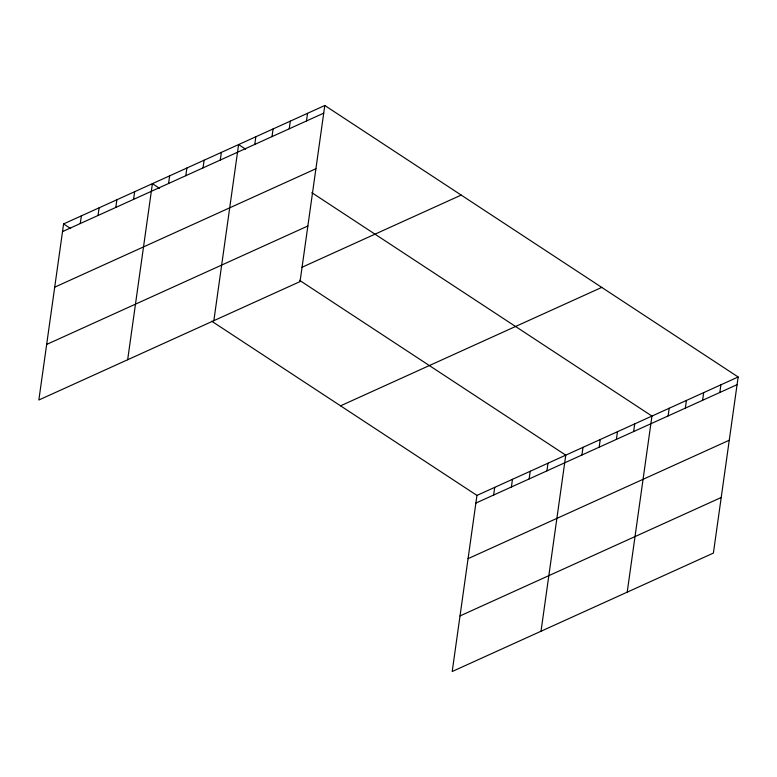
<?xml version="1.0" encoding="UTF-8"?>
<svg xmlns="http://www.w3.org/2000/svg" width="777" height="777" viewBox="0 0 777 777"><rect width="100%" height="100%" fill="white"/><g stroke="black" fill="none" stroke-linecap="round" stroke-linejoin="round"><path stroke-width="1.17" d="M324.796 105.497L63.597 223.922L38.85 400.009L300.048 281.585L324.796 105.497L738.15 376.991L713.403 553.078L452.204 671.503L476.952 495.415L738.15 376.991M80.284 223.533L81.362 215.87M98.038 215.482L99.116 207.818M115.802 207.43L116.88 199.767M133.566 199.378L134.644 191.705M127.661 359.741L152.409 183.654L159.421 188.267M168.57 183.508L169.648 175.845M185.8 175.689L186.878 168.026M203.04 167.881L204.118 160.208M220.28 160.062L221.358 152.389M213.85 320.658L238.597 144.58L245.619 149.184M254.759 144.425L255.837 136.762M271.999 136.616L273.077 128.943M289.238 128.797L290.316 121.125M306.478 120.979L307.556 113.316M493.638 495.036L494.716 487.364M511.402 486.985L512.47 479.312M529.156 478.933L530.235 471.26M546.921 470.872L547.999 463.209M541.015 631.245L565.763 455.157L299.543 280.303M581.924 455.011L583.003 447.338M599.164 447.193L600.242 439.52M616.394 439.374L617.472 431.701M633.634 431.556L634.712 423.892M627.204 592.161L651.952 416.074L311.82 192.667M668.113 415.928L669.191 408.255M685.353 408.11L686.431 400.437M702.593 400.291L703.671 392.628M719.832 392.482L720.91 384.809M62.519 231.595L323.718 113.16M54.711 287.169L315.909 168.745M46.659 344.434L307.857 226M301.738 267.385L461.198 195.085M340.549 405.827L601.748 287.403M475.874 503.088L737.072 384.664M468.065 558.663L729.263 440.238M460.013 615.928L721.211 497.503M63.597 223.922L70.62 228.535M211.713 321.212L476.952 495.415"/></g></svg>
